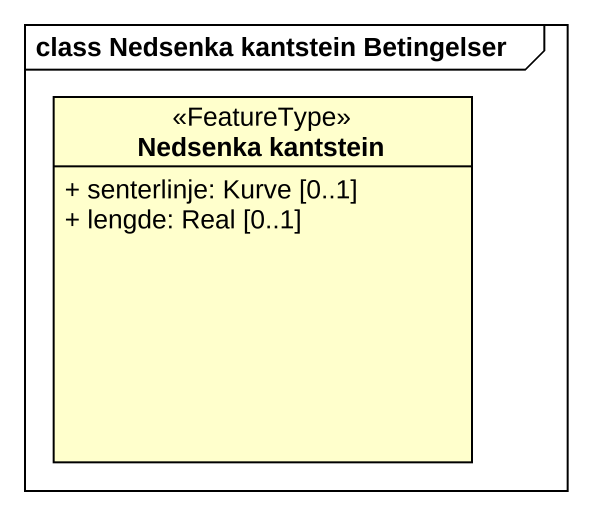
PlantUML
@startuml
mainframe class Nedsenka kantstein Betingelser
hide circle
hide empty members
skinparam classAttributeIconSize 0
class "Nedsenka kantstein" as Nedsenka_kantstein <<FeatureType>> {
  + senterlinje: Kurve [0..1]
  + lengde: Real [0..1]
}
@enduml
